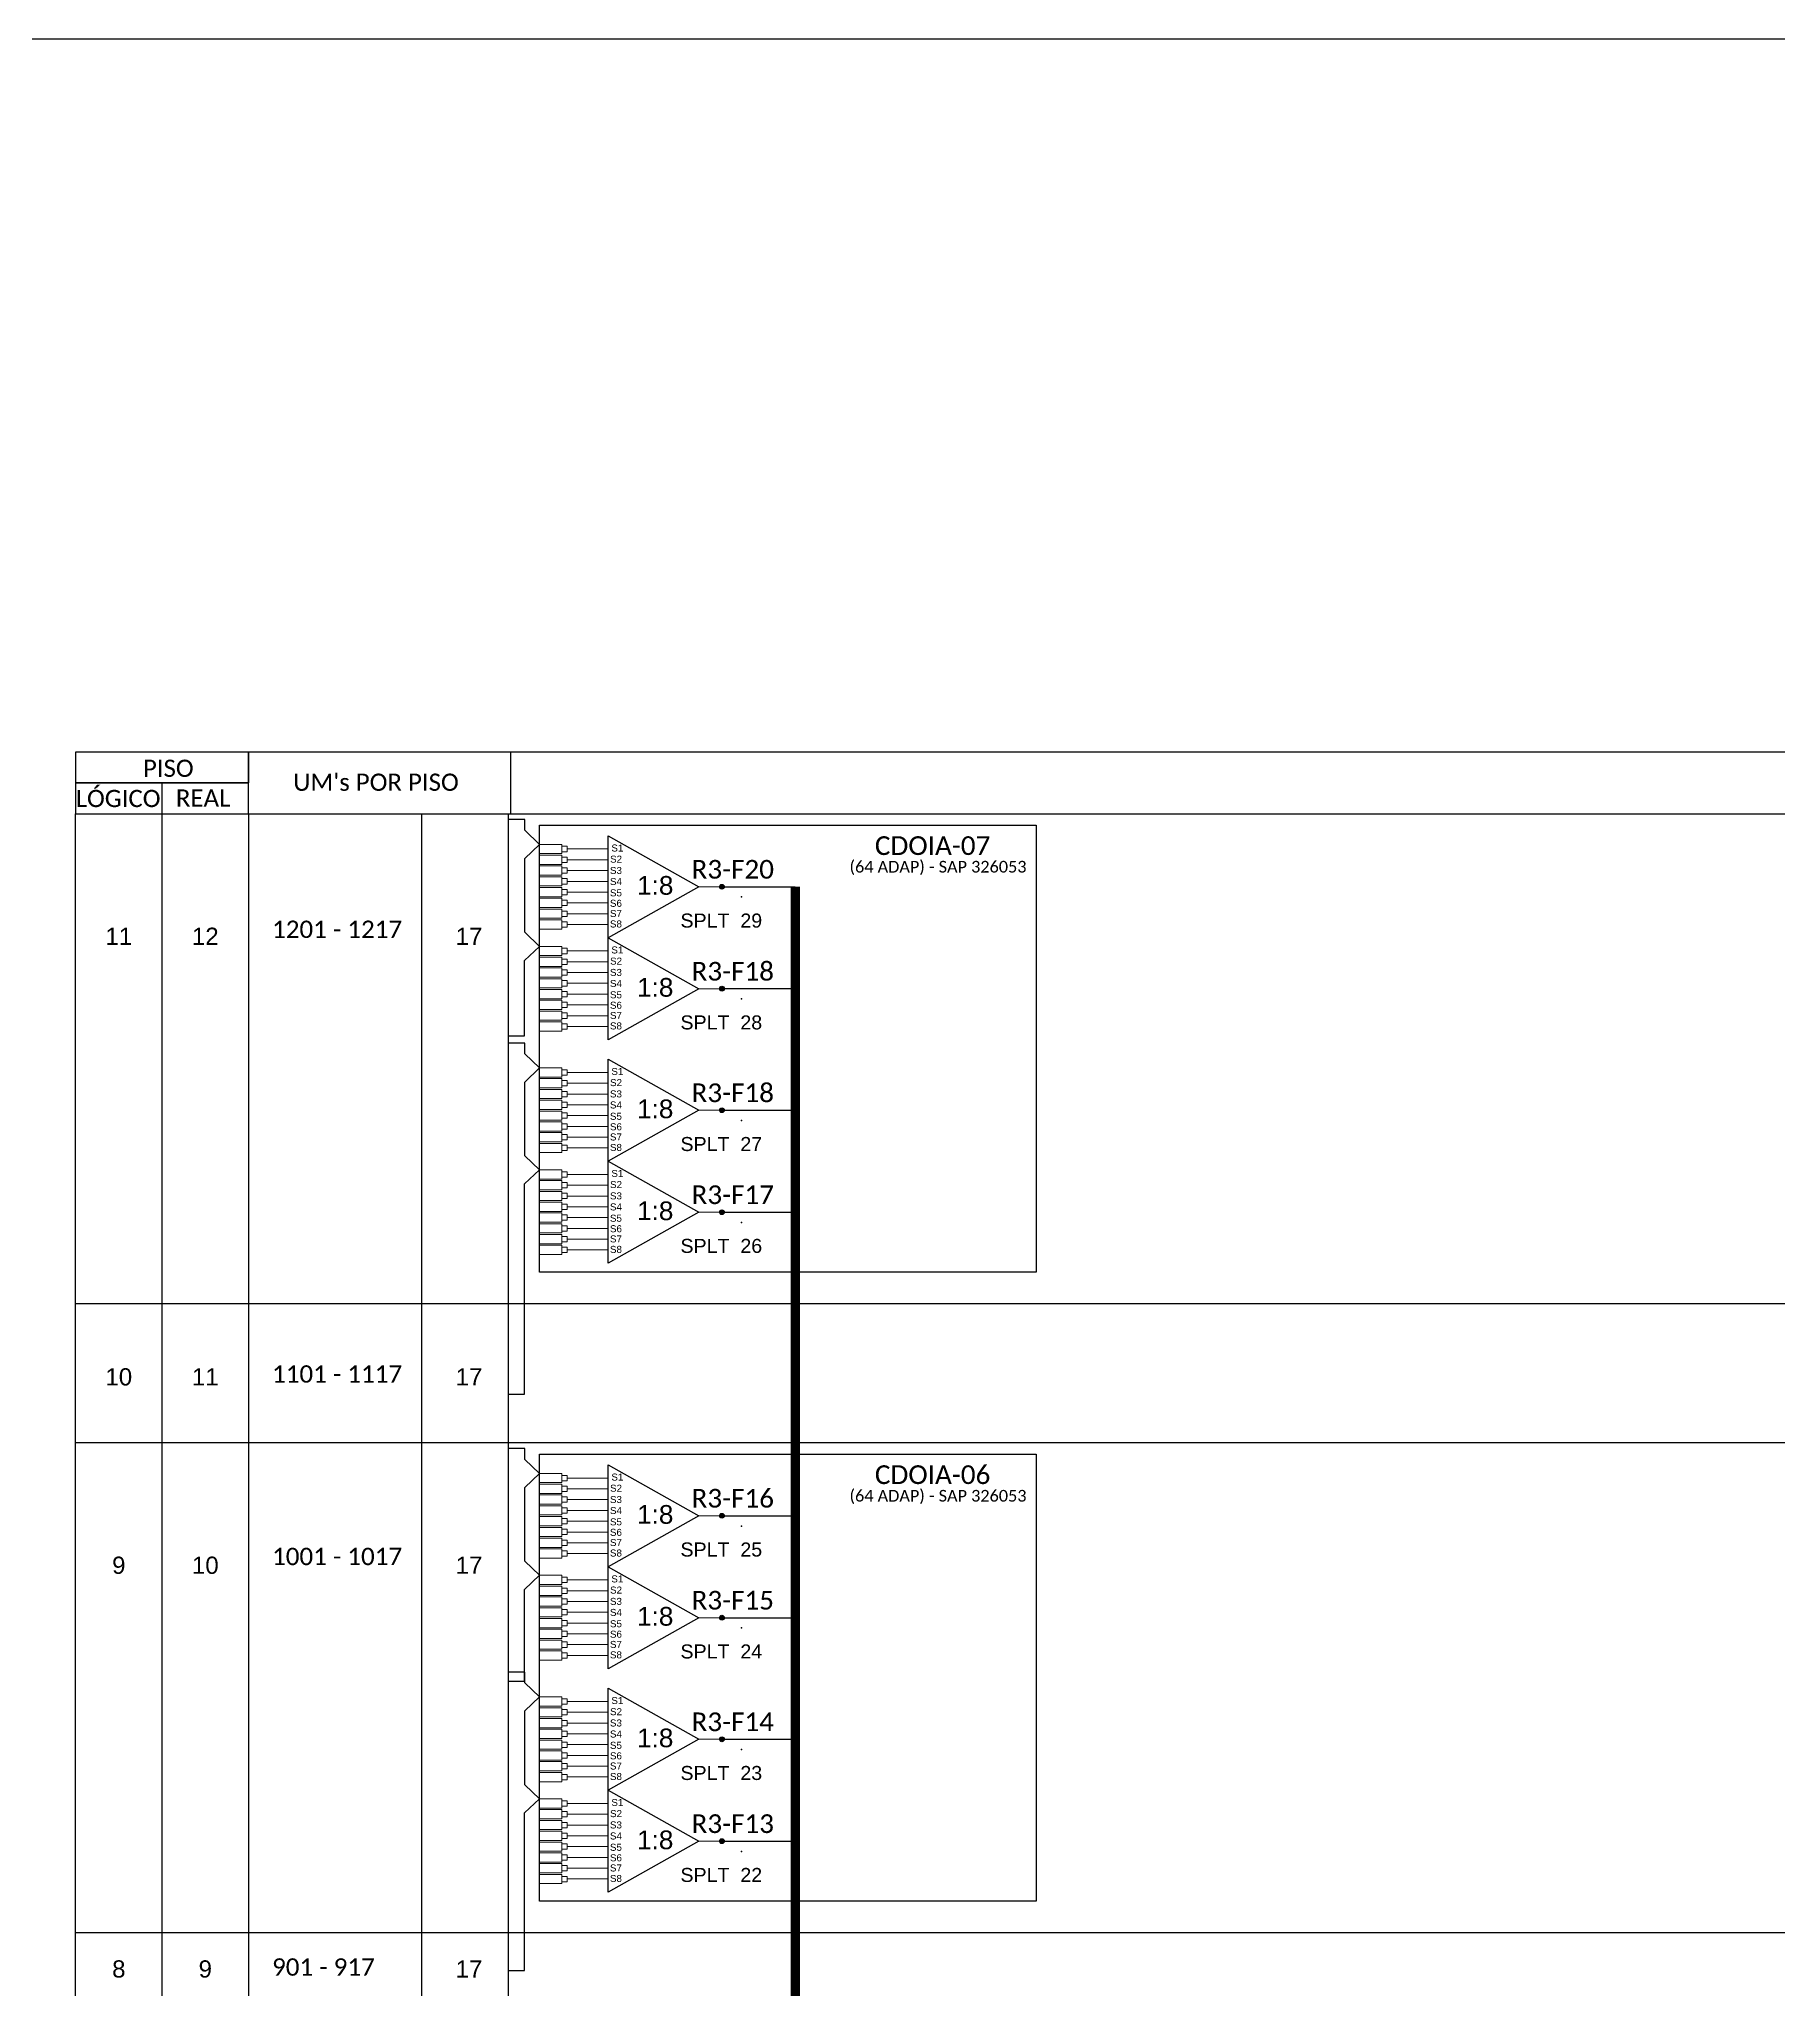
# Model space of a CAD drawing. Header units: metres. Extents: x -1286 to 424, y -500 to 94.
# Drawn here: x 52.7 to 238.7, y -114.3 to 94.2 of the extents above; entities that cross this region are included whole.
import ezdxf
from ezdxf.enums import TextEntityAlignment as Align

# ---------------------------------------------------------------- set-up
doc = ezdxf.new("R2010")
doc.units = ezdxf.units.M
doc.styles.add('ARIAL', font='arial.ttf')
doc.styles.add('WMF-Calibri0', font='calibri.ttf')

# ---------------------------------------------------------------- blocks, each defined once
blk = doc.blocks.new('SPLT_1-8_SC-APC_ESQ')
at = {"color": 3, "lineweight": 0}
for points in [[(2.41, -3.02), (0, -3.02)], [(2.41, -4), (0, -4)], [(2.41, -3.02), (2.41, -4)], [(2.99, -3.51), (7.37, -3.51)], [(2.41, -4.17), (0, -4.17)], [(2.41, -5.16), (0, -5.16)], [(2.41, -5.32), (0, -5.32)], [(2.41, -4.17), (2.41, -5.16)], [(2.41, -5.32), (2.41, -6.31)], [(7.37, -4.66), (2.99, -4.66)], [(7.37, -5.82), (2.99, -5.82)], [(2.41, -6.31), (0, -6.31)], [(2.41, -6.48), (0, -6.48)], [(2.41, -7.46), (0, -7.46)], [(2.41, -7.63), (0, -7.63)], [(2.41, -6.48), (2.41, -7.46)], [(2.41, -7.63), (2.41, -8.62)], [(7.37, -6.97), (2.99, -6.97)], [(7.37, -8.12), (2.99, -8.12)], [(2.41, -8.62), (0, -8.62)], [(2.41, -8.78), (0, -8.78)], [(2.41, -9.77), (0, -9.77)], [(2.41, -9.94), (0, -9.94)], [(2.41, -8.78), (2.41, -9.77)], [(2.41, -9.94), (2.41, -10.92)], [(7.37, -9.28), (2.99, -9.28)], [(2.41, -10.92), (0, -10.92)], [(2.41, -11.09), (0, -11.09)], [(2.41, -12.08), (0, -12.08)], [(2.41, -11.09), (2.41, -12.08)], [(7.37, -10.43), (2.99, -10.43)], [(7.37, -11.58), (2.99, -11.58)]]:
    blk.add_lwpolyline(points, dxfattribs=at)
for points in [[(2.99, -3.22), (2.41, -3.22), (2.41, -3.8), (2.99, -3.8)], [(2.99, -4.38), (2.41, -4.38), (2.41, -4.95), (2.99, -4.95)], [(2.99, -5.53), (2.41, -5.53), (2.41, -6.1), (2.99, -6.1)], [(2.99, -6.68), (2.41, -6.68), (2.41, -7.26), (2.99, -7.26)], [(2.99, -7.84), (2.41, -7.84), (2.41, -8.41), (2.99, -8.41)], [(2.99, -8.99), (2.41, -8.99), (2.41, -9.56), (2.99, -9.56)], [(2.99, -10.14), (2.41, -10.14), (2.41, -10.72), (2.99, -10.72)], [(2.99, -11.3), (2.41, -11.3), (2.41, -11.87), (2.99, -11.87)]]:
    blk.add_lwpolyline(points, close=True, dxfattribs=at)
at = {"color": 1}
blk.add_lwpolyline([(7.37, -2.1), (17.04, -7.55), (7.37, -13), (7.37, -2.1)], dxfattribs=at)
at = {"color": 1, "lineweight": 0}
blk.add_lwpolyline([(17.04, -7.55), (19.26, -7.55)], dxfattribs=at)
at = {"color": 1, "style": 'ARIAL'}
for s, height, p in [('S1', 0.75, (7.7, -3.78)), ('S3', 0.75, (7.55, -6.18)), ('S2', 0.75, (7.56, -4.97)), ('S5', 0.75, (7.55, -8.57)), ('S4', 0.75, (7.55, -7.36)), ('1:8', 2, (10.45, -8.4)), ('S6', 0.75, (7.55, -9.69)), ('S7', 0.75, (7.55, -10.78)), ('S8', 0.75, (7.55, -11.9))]:
    blk.add_text(s, height=height, dxfattribs=at).set_placement(p)

msp = doc.modelspace()

# ---------------------------------------------------------------- hatches: boundary and pattern name
h = msp.add_hatch(color=3)
h.dxf.hatch_style = 1
edge = h.paths.add_edge_path()
edge.add_arc((125.73, 3.56), 0.256, 0, 360)
h = msp.add_hatch(color=3)
h.dxf.hatch_style = 1
edge = h.paths.add_edge_path()
edge.add_arc((125.73, -7.33), 0.256, 0, 360)
h = msp.add_hatch(color=3)
h.dxf.hatch_style = 1
edge = h.paths.add_edge_path()
edge.add_arc((125.73, -20.33), 0.256, 0, 360)
h = msp.add_hatch(color=3)
h.dxf.hatch_style = 1
edge = h.paths.add_edge_path()
edge.add_arc((125.73, -31.23), 0.256, 0, 360)
h = msp.add_hatch(color=3)
h.dxf.hatch_style = 1
edge = h.paths.add_edge_path()
edge.add_arc((125.73, -63.68), 0.256, 0, 360)
h = msp.add_hatch(color=3)
h.dxf.hatch_style = 1
edge = h.paths.add_edge_path()
edge.add_arc((125.73, -74.58), 0.256, 0, 360)
h = msp.add_hatch(color=3)
h.dxf.hatch_style = 1
edge = h.paths.add_edge_path()
edge.add_arc((125.73, -87.58), 0.256, 0, 360)
h = msp.add_hatch(color=3)
h.dxf.hatch_style = 1
edge = h.paths.add_edge_path()
edge.add_arc((125.73, -98.47), 0.256, 0, 360)

# ---------------------------------------------------------------- linework, layer by layer
for points in [[(-417.13, -499.81), (423.87, -499.81), (423.87, 94.19), (-417.13, 94.19)], [(56.61, 14.66), (75.12, 14.66), (75.12, 17.95), (56.61, 17.95)], [(56.61, 11.37), (75.12, 11.37), (75.12, 14.66), (56.61, 14.66)]]:
    msp.add_lwpolyline(points, close=True)
for points in [[(75.12, 11.37), (392.81, 11.37), (392.81, 17.95), (75.12, 17.95), (75.12, 17.95), (75.12, 14.66)], [(103.17, 11.37), (103.17, 17.95)], [(65.87, 11.37), (65.87, 14.66)], [(392.81, -228.86), (56.61, -228.86), (56.61, 11.37)], [(56.61, 11.37), (392.81, 11.37)], [(56.61, 11.37), (392.81, 11.37)], [(65.87, -228.86), (65.87, 11.37)], [(75.12, 11.37), (75.12, -228.86)], [(93.64, -228.86), (93.64, 11.37)], [(102.9, -228.86), (102.9, 11.37)], [(392.81, -41.02), (56.61, -41.02)], [(392.81, -55.88), (56.61, -55.88)], [(392.81, -108.27), (56.61, -108.27)]]:
    msp.add_lwpolyline(points)
at = {"color": 3}
for points in [[(102.98, -12.39), (104.64, -12.39), (104.64, -4.31), (106.21, -2.81), (104.65, -1.3), (104.65, 6.59), (106.21, 8.09), (104.65, 9.6), (104.65, 10.75), (102.99, 10.75)], [(102.98, -50.7), (104.64, -50.7), (104.64, -28.2), (106.21, -26.7), (104.65, -25.19), (104.65, -17.31), (106.21, -15.8), (104.65, -14.29), (104.65, -13.15), (102.99, -13.15)], [(102.98, -81.38), (104.64, -81.38), (104.64, -71.56), (106.21, -70.05), (104.65, -68.54), (104.65, -60.66), (106.21, -59.15), (104.65, -57.65), (104.65, -56.5), (102.99, -56.5)], [(102.98, -112.28), (104.64, -112.28), (104.64, -95.45), (106.21, -93.94), (104.65, -92.43), (104.65, -84.55), (106.21, -83.05), (104.65, -81.54), (104.65, -80.39), (102.99, -80.39)]]:
    msp.add_lwpolyline(points, dxfattribs=at)
at = {"color": 1}
for points in [[(106.21, -13.74), (106.21, 10.15), (159.34, 10.15), (159.34, -13.74)], [(159.34, -13.74), (159.34, -37.63), (106.21, -37.63), (106.21, -13.74)], [(106.21, -80.99), (106.21, -57.1), (159.34, -57.1), (159.34, -80.99)], [(159.34, -80.99), (159.34, -104.88), (106.21, -104.88), (106.21, -80.99)]]:
    msp.add_lwpolyline(points, dxfattribs=at)
at = {"color": 30, "linetype": 'Continuous', "ltscale": 4}
for points in [[(125.73, 3.56), (133.57, 3.56)], [(125.73, -7.33), (133.57, -7.33)], [(125.73, -20.33), (133.57, -20.33)], [(125.73, -31.23), (133.57, -31.23)], [(125.73, -63.68), (133.57, -63.68)], [(125.73, -74.58), (133.57, -74.58)], [(125.73, -87.58), (133.57, -87.58)], [(125.73, -98.47), (133.57, -98.47)]]:
    msp.add_lwpolyline(points, dxfattribs=at)
at = {"color": 30, "const_width": 1}
msp.add_lwpolyline([(133.57, 3.56), (133.57, -296.31), (174.02, -296.31), (174.02, -317.96), (234.3, -317.96), (234.45, -379.57)], dxfattribs=at)
at = {"color": 3}
for centre in [(125.73, 3.56), (125.73, -7.33), (125.73, -20.33), (125.73, -31.23), (125.73, -63.68), (125.73, -74.58), (125.73, -87.58), (125.73, -98.47)]:
    msp.add_circle(centre, 0.256, dxfattribs=at)
for p in [(127.84, 2.47), (127.84, -8.43), (127.84, -21.43), (127.84, -32.32), (127.84, -64.78), (127.84, -75.68), (127.84, -88.67), (127.84, -99.57)]:
    msp.add_point(p)

# ---------------------------------------------------------------- block references
for p in [(106.21, 11.11), (106.21, 0.21), (106.21, -12.78), (106.21, -23.68), (106.21, -56.14), (106.21, -67.03), (106.21, -80.03), (106.21, -90.93)]:
    msp.add_blockref('SPLT_1-8_SC-APC_ESQ', p)

# ---------------------------------------------------------------- texts
at = {"style": 'WMF-Calibri0'}
for s, height, p in [('     PISO', 1.84, (60.58, 15.31)), ("UM's POR PISO", 1.84, (79.89, 13.82)), ('  LÓGICO', 1.84, (55.34, 12.08)), ('    REAL', 1.84, (64.75, 12.13)), ('1201 - 1217', 1.8536, (77.63, -1.91)), ('1101 - 1117', 1.8536, (77.63, -49.45)), ('1001 - 1017', 1.8536, (77.63, -68.96)), ('901 - 917', 1.854, (77.63, -112.85))]:
    msp.add_text(s, height=height, dxfattribs=at).set_placement(p)
at = {"color": 1, "style": 'WMF-Calibri0'}
for s, p in [('CDOIA-07', (142.09, 6.96)), ('CDOIA-06', (142.09, -60.29))]:
    msp.add_text(s, height=2, dxfattribs=at).set_placement(p)
at = {"color": 30, "style": 'WMF-Calibri0'}
for s, p in [('R3-F20', (122.48, 4.43)), ('R3-F18', (122.48, -6.47)), ('R3-F18', (122.48, -19.46)), ('R3-F17', (122.48, -30.36)), ('R3-F16', (122.48, -62.81)), ('R3-F15', (122.48, -73.71)), ('R3-F14', (122.48, -86.71)), ('R3-F13', (122.48, -97.6))]:
    msp.add_text(s, height=2, dxfattribs=at).set_placement(p)
at = {"color": 1, "style": 'WMF-Calibri0'}
for p in [(148.84, 5.08), (148.84, -62.17)]:
    msp.add_text('(64 ADAP) - SAP 326053', height=1.25, dxfattribs=at).set_placement(p, align=Align.CENTER)
at = {"color": 7, "style": 'ARIAL'}
for s, p in [('SPLT  29', (121.3, -0.8)), ('SPLT  28', (121.3, -11.69)), ('SPLT  27', (121.3, -24.69)), ('SPLT  26', (121.3, -35.58)), ('SPLT  25', (121.3, -68.04)), ('SPLT  24', (121.3, -78.94)), ('SPLT  23', (121.3, -91.93)), ('SPLT  22', (121.3, -102.83))]:
    msp.add_text(s, height=1.5, dxfattribs=at).set_placement(p)
at = {"style": 'ARIAL', "flags": 12}
for tag, p in [('11', (61.24, -1.73)), ('12', (70.49, -1.73)), ('17', (98.69, -1.73)), ('10', (61.24, -48.83)), ('11', (70.49, -48.83)), ('17', (98.69, -48.83)), ('9', (61.24, -68.97)), ('10', (70.49, -68.97)), ('17', (98.69, -68.97)), ('8', (61.24, -112.13)), ('9', (70.49, -112.13)), ('17', (98.69, -112.13))]:
    msp.add_attdef(tag, text='XX', height=1.84, dxfattribs=at).set_placement(p, align=Align.MIDDLE_CENTER)

doc.saveas('drawing.dxf')
